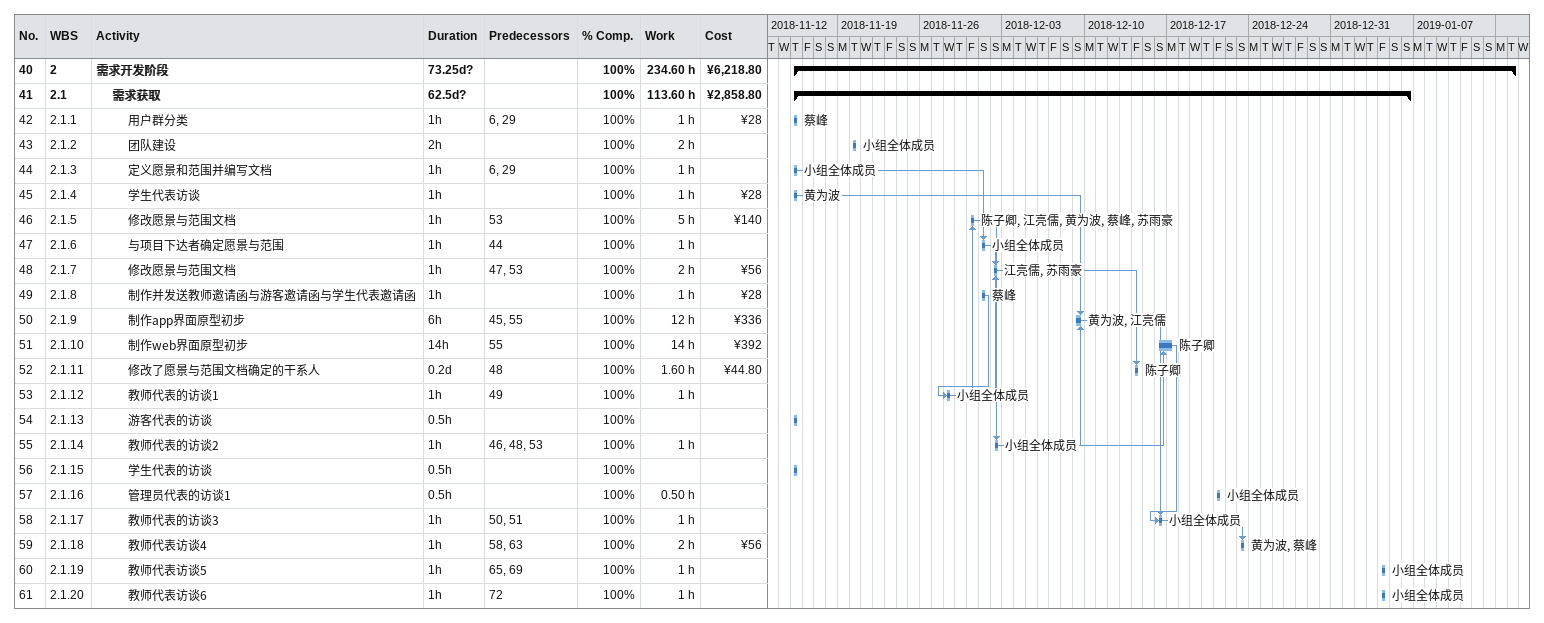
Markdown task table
| ID | WBS | Task | Duration | Start | Finish | Predecessors | Resources | % complete | Work (h) | Cost (¥) |
|---|---|---|---|---|---|---|---|---|---|---|
| 40 | 2 | **需求开发阶段** | 73.25d? | 2018-11-15 | 2019-01-15 |  |  | 100 | 234.60 | 6218.80 |
| 41 | 2.1 | **需求获取** | 62.5d? | 2018-11-15 | 2019-01-06 |  |  | 100 | 113.60 | 2858.80 |
| 42 | 2.1.1 | 用户群分类 | 1h | 2018-11-15 | 2018-11-15 | 6, 29 | 蔡峰 | 100 | 1 | 28 |
| 43 | 2.1.2 | 团队建设 | 2h | 2018-11-20 | 2018-11-20 |  | 小组全体成员 | 100 | 2 |  |
| 44 | 2.1.3 | 定义愿景和范围并编写文档 | 1h | 2018-11-15 | 2018-11-15 | 6, 29 | 小组全体成员 | 100 | 1 |  |
| 45 | 2.1.4 | 学生代表访谈 | 1h | 2018-11-15 | 2018-11-15 |  | 黄为波 | 100 | 1 | 28 |
| 46 | 2.1.5 | 修改愿景与范围文档 | 1h | 2018-11-30 | 2018-11-30 | 53 | 陈子卿, 江亮儒, 黄为波, 蔡峰, 苏雨豪 | 100 | 5 | 140 |
| 47 | 2.1.6 | 与项目下达者确定愿景与范围 | 1h | 2018-12-01 | 2018-12-01 | 44 | 小组全体成员 | 100 | 1 |  |
| 48 | 2.1.7 | 修改愿景与范围文档 | 1h | 2018-12-02 | 2018-12-02 | 47, 53 | 江亮儒, 苏雨豪 | 100 | 2 | 56 |
| 49 | 2.1.8 | 制作并发送教师邀请函与游客邀请函与学生代表邀请函 | 1h | 2018-12-01 | 2018-12-01 |  | 蔡峰 | 100 | 1 | 28 |
| 50 | 2.1.9 | 制作app界面原型初步 | 6h | 2018-12-09 | 2018-12-09 | 45, 55 | 黄为波, 江亮儒 | 100 | 12 | 336 |
| 51 | 2.1.10 | 制作web界面原型初步 | 14h | 2018-12-16 | 2018-12-17 | 55 | 陈子卿 | 100 | 14 | 392 |
| 52 | 2.1.11 | 修改了愿景与范围文档确定的干系人 | 0.2d | 2018-12-14 | 2018-12-14 | 48 | 陈子卿 | 100 | 1.60 | 44.80 |
| 53 | 2.1.12 | 教师代表的访谈1 | 1h | 2018-11-28 | 2018-11-28 | 49 | 小组全体成员 | 100 | 1 |  |
| 54 | 2.1.13 | 游客代表的访谈 | 0.5h | 2018-11-15 | 2018-11-15 |  |  | 100 |  |  |
| 55 | 2.1.14 | 教师代表的访谈2 | 1h | 2018-12-02 | 2018-12-02 | 46, 48, 53 | 小组全体成员 | 100 | 1 |  |
| 56 | 2.1.15 | 学生代表的访谈 | 0.5h | 2018-11-15 | 2018-11-15 |  |  | 100 |  |  |
| 57 | 2.1.16 | 管理员代表的访谈1 | 0.5h | 2018-12-21 | 2018-12-21 |  | 小组全体成员 | 100 | 0.50 |  |
| 58 | 2.1.17 | 教师代表的访谈3 | 1h | 2018-12-16 | 2018-12-16 | 50, 51 | 小组全体成员 | 100 | 1 |  |
| 59 | 2.1.18 | 教师代表访谈4 | 1h | 2018-12-23 | 2018-12-23 | 58, 63 | 黄为波, 蔡峰 | 100 | 2 | 56 |
| 60 | 2.1.19 | 教师代表访谈5 | 1h | 2019-01-04 | 2019-01-04 | 65, 69 | 小组全体成员 | 100 | 1 |  |
| 61 | 2.1.20 | 教师代表访谈6 | 1h | 2019-01-04 | 2019-01-04 | 72 | 小组全体成员 | 100 | 1 |  |
